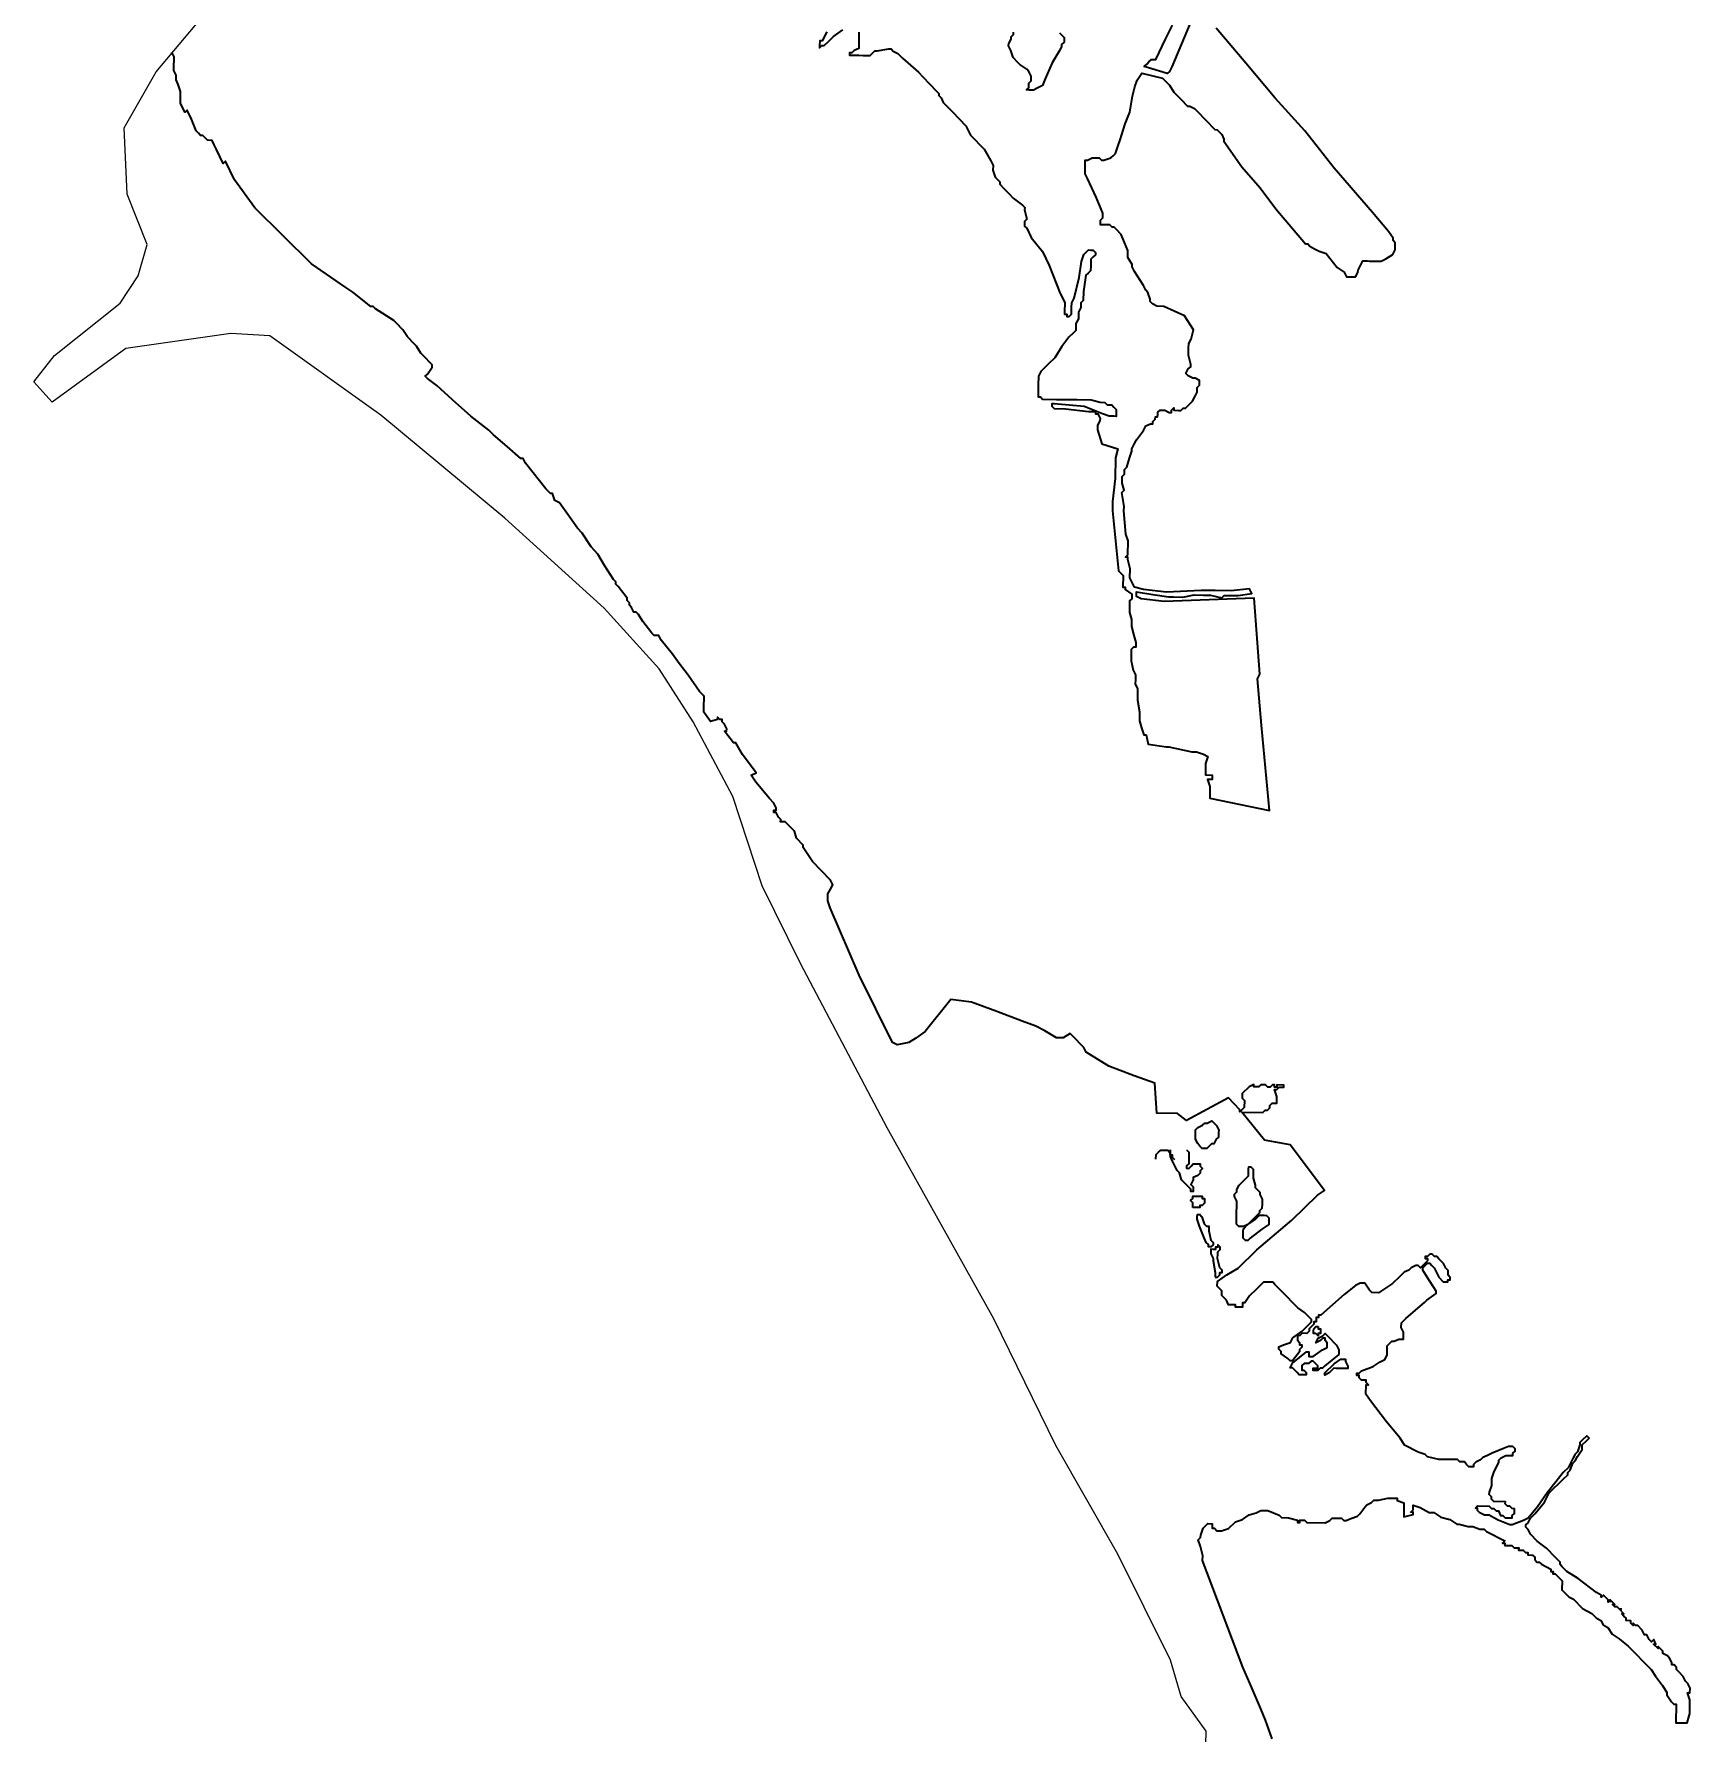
# Model space of a CAD drawing. Header units: metres. Extents: x 268683 to 273863, y 2111090 to 2119954.
# Drawn here: x 268683 to 271544, y 2115083 to 2118019 of the extents above; entities that cross this region are included whole.
import ezdxf

# ---------------------------------------------------------------- set-up
doc = ezdxf.new("R2010")
doc.units = ezdxf.units.M
doc.layers.add('HIGH TIDE LINE', color=7, linetype='Continuous', true_color=0xff00c5)
doc.layers.add('village', color=3, linetype='Continuous')

msp = doc.modelspace()

# ---------------------------------------------------------------- linework, layer by layer
at = {"layer": 'HIGH TIDE LINE', "lineweight": 35}
for points in [[(270053, 2118022.6), (270044.8, 2118006.8), (270040.8, 2118006.8), (270040.7, 2117998.9), (270040.7, 2117994.9), (270044.7, 2117998.8), (270048.7, 2117998.7), (270056.8, 2118006.6), (270064.8, 2118014.4), (270080.9, 2118026.2)], [(270108.7, 2118021.8), (270108.7, 2118017.8), (270108.6, 2118013.8), (270108.5, 2118005.8), (270108.4, 2117997.9), (270108.3, 2117993.9), (270100.3, 2117990), (270096.3, 2117986.1), (270092.3, 2117986.2), (270092.2, 2117982.2), (270096.2, 2117982.1), (270100.2, 2117982.1), (270108.2, 2117981.9), (270116.1, 2117981.8), (270124.1, 2117981.7), (270128.1, 2117981.7), (270132.1, 2117985.6), (270136.1, 2117989.5), (270140.1, 2117989.4), (270160.1, 2117993.1), (270164.1, 2117993.1), (270168, 2117989), (270175.9, 2117984.9), (270179.8, 2117980.9), (270183.7, 2117976.9), (270211.3, 2117952.6), (270219.1, 2117944.5), (270242.6, 2117920.2), (270246.6, 2117916.2), (270246.5, 2117912.2), (270250.4, 2117908.2), (270254.3, 2117900.2), (270270, 2117884), (270293.5, 2117859.8), (270301.3, 2117843.7), (270324.8, 2117819.5), (270336.4, 2117799.4), (270340.3, 2117791.4), (270340.2, 2117783.4), (270344, 2117771.4), (270347.9, 2117767.4), (270351.8, 2117763.3), (270351.8, 2117759.3), (270359.6, 2117751.3), (270367.5, 2117743.2), (270375.3, 2117735.1), (270391.1, 2117722.9), (270395, 2117718.9), (270394.9, 2117714.9), (270398.7, 2117698.9), (270394.6, 2117695), (270394.5, 2117687), (270398.5, 2117683), (270406.2, 2117667), (270425.7, 2117642.8), (270437.3, 2117618.7), (270456.5, 2117570.6), (270464.3, 2117554.6), (270464, 2117538.7), (270464, 2117534.7), (270468, 2117534.6), (270467.9, 2117530.6), (270471.9, 2117530.6), (270475.9, 2117534.5), (270476, 2117538.5), (270476, 2117542.5), (270476.1, 2117546.5), (270476.2, 2117554.4), (270480.3, 2117562.3), (270488.8, 2117598), (270493.2, 2117625.9), (270497.3, 2117637.7), (270501.4, 2117641.7), (270505.4, 2117645.6), (270509.4, 2117645.5), (270513.4, 2117645.5), (270517.3, 2117641.4), (270517.2, 2117637.4), (270513.2, 2117633.5), (270509.2, 2117629.6), (270509.1, 2117625.6), (270509, 2117621.6), (270509, 2117617.7), (270508.9, 2117609.7), (270504.8, 2117605.8), (270500.8, 2117601.8), (270496.4, 2117574), (270496.2, 2117558.1), (270492.1, 2117554.2), (270492, 2117546.2), (270487.9, 2117538.3), (270487.9, 2117534.3), (270487.8, 2117530.4), (270487.7, 2117526.4), (270483.6, 2117518.5), (270483.6, 2117514.5), (270483.5, 2117506.5), (270479.4, 2117502.6), (270471.4, 2117494.7), (270459.2, 2117479), (270446.9, 2117459.3), (270434.8, 2117447.5), (270422.7, 2117435.7), (270418.6, 2117427.8), (270418.6, 2117423.8), (270418.4, 2117415.9), (270418.4, 2117411.9), (270418.3, 2117403.9), (270418.1, 2117396), (270418.1, 2117392), (270422.1, 2117391.9), (270426, 2117387.9), (270449.9, 2117387.5), (270485.7, 2117387), (270509.6, 2117386.7), (270525.5, 2117382.4), (270533.4, 2117382.3), (270537.3, 2117378.3), (270545.3, 2117378.2), (270549.2, 2117374.1), (270553.2, 2117370.1), (270553.1, 2117366.1), (270553, 2117362.1), (270553, 2117358.1), (270549, 2117358.2), (270541, 2117358.3), (270529.2, 2117362.5), (270509.4, 2117370.7), (270497.5, 2117374.9), (270445.8, 2117379.6), (270441.8, 2117379.7), (270441.7, 2117375.7), (270445.7, 2117371.7), (270465.6, 2117371.4), (270505.3, 2117366.8), (270517.3, 2117366.6), (270517.2, 2117362.7), (270521.2, 2117362.6), (270525.1, 2117354.6), (270525, 2117350.6), (270520.9, 2117342.7), (270520.8, 2117334.7), (270528.4, 2117310.7), (270556.1, 2117302.3), (270551.9, 2117286.5), (270551.4, 2117250.6), (270546.8, 2117210.9), (270546.7, 2117198.9), (270546.6, 2117195), (270557, 2117091.3), (270564.9, 2117083.2), (270564.8, 2117079.2), (270564.8, 2117075.2), (270564.7, 2117071.2), (270564.6, 2117063.3), (270568.6, 2117063.2), (270568.5, 2117059.2), (270580.3, 2117051.1), (270580.3, 2117047.1), (270580.2, 2117043.1), (270576.2, 2117039.2), (270575.9, 2117019.3), (270579.7, 2117007.3), (270579.5, 2116995.3), (270583.3, 2116979.4), (270587.1, 2116967.4), (270587, 2116959.4), (270583, 2116959.5), (270578.9, 2116955.5), (270578.8, 2116947.6), (270578.7, 2116935.6), (270582.4, 2116919.6), (270586.3, 2116911.6), (270586.2, 2116907.6), (270586.2, 2116903.6), (270586, 2116895.7), (270589.9, 2116887.7), (270589.7, 2116875.7), (270589.6, 2116867.8), (270593.3, 2116847.8), (270593.1, 2116831.9), (270596.9, 2116819.9), (270600.7, 2116807.9), (270604.7, 2116807.8), (270608.4, 2116791.8), (270640.2, 2116787.4), (270644.2, 2116787.3), (270683.9, 2116778.8), (270691.8, 2116778.6), (270703.7, 2116774.5), (270711.6, 2116770.4), (270707.5, 2116758.5), (270707.2, 2116738.6), (270719.1, 2116738.4), (270719, 2116730.5), (270711, 2116730.6), (270714.9, 2116718.6), (270714.6, 2116698.7), (270817.8, 2116677.2), (270804, 2116824.8), (270797.2, 2116904.5), (270801.3, 2116912.5), (270791.3, 2117044), (270635.9, 2117038.3), (270596.2, 2117042.9), (270588.2, 2117047), (270588.3, 2117051), (270588.4, 2117055), (270616.2, 2117050.6), (270644, 2117046.2), (270651.9, 2117046.1), (270667.9, 2117045.8), (270687.8, 2117049.5), (270703.8, 2117049.3), (270707.7, 2117049.2), (270715.7, 2117049.1), (270735.5, 2117044.8), (270739.6, 2117048.8), (270751.5, 2117048.6), (270763.5, 2117048.4), (270787.4, 2117052), (270783.6, 2117060.1), (270751.6, 2117056.5), (270723.8, 2117057), (270699.9, 2117057.3), (270640.1, 2117054.2), (270600.4, 2117058.8), (270584.5, 2117063), (270580.6, 2117071), (270576.8, 2117079), (270577, 2117094.9), (270573.3, 2117110.9), (270573.3, 2117114.9), (270569.3, 2117115), (270573.4, 2117118.9), (270573.7, 2117142.8), (270569.9, 2117154.8), (270566.5, 2117194.7), (270566.6, 2117202.6), (270563, 2117226.6), (270567, 2117230.5), (270563.2, 2117242.5), (270563.4, 2117254.4), (270567.4, 2117258.4), (270567.5, 2117262.4), (270567.6, 2117266.3), (270571.6, 2117270.3), (270575.8, 2117286.1), (270580, 2117298), (270580, 2117302), (270584.1, 2117309.9), (270588.2, 2117317.8), (270600.4, 2117333.6), (270604.5, 2117341.5), (270612.5, 2117345.3), (270616.5, 2117345.3), (270616.6, 2117349.3), (270620.6, 2117353.2), (270620.7, 2117357.2), (270624.6, 2117357.1), (270624.7, 2117361.1), (270624.8, 2117365.1), (270628.8, 2117369), (270636.8, 2117368.9), (270644.7, 2117364.8), (270648.6, 2117364.7), (270648.7, 2117368.7), (270652.7, 2117372.6), (270652.7, 2117368.6), (270660.6, 2117368.5), (270664.6, 2117368.5), (270668.7, 2117372.4), (270672.6, 2117372.3), (270676.7, 2117376.3), (270680.7, 2117380.2), (270684.8, 2117384.1), (270688.9, 2117392), (270693, 2117399.9), (270693.1, 2117407.9), (270697.1, 2117411.8), (270697.2, 2117415.8), (270697.2, 2117419.8), (270689.3, 2117423.9), (270685.3, 2117423.9), (270677.4, 2117428), (270673.5, 2117432.1), (270677.6, 2117440), (270681.7, 2117443.9), (270681.7, 2117447.9), (270678, 2117463.8), (270678, 2117467.8), (270678.1, 2117471.8), (270678.1, 2117475.8), (270678.3, 2117483.8), (270682.4, 2117491.7), (270686.6, 2117507.5), (270671, 2117531.7), (270635.4, 2117548.1), (270623.5, 2117548.3), (270615.5, 2117552.4), (270611.6, 2117556.4), (270611.7, 2117560.4), (270607.9, 2117572.4), (270604, 2117576.4), (270600.1, 2117584.5), (270584.5, 2117608.6), (270580.6, 2117616.6), (270580.7, 2117620.6), (270572.9, 2117632.7), (270573.1, 2117644.6), (270561.6, 2117672.6), (270553.7, 2117680.7), (270549.8, 2117684.8), (270545.8, 2117684.8), (270541.9, 2117688.9), (270533.9, 2117689), (270526, 2117689.1), (270526.1, 2117697.1), (270530.1, 2117701), (270530.2, 2117705), (270530.2, 2117708.9), (270518.7, 2117737), (270503.2, 2117769.1), (270499.4, 2117777.1), (270499.4, 2117781.1), (270499.5, 2117789), (270499.6, 2117793), (270499.7, 2117801), (270503.7, 2117800.9), (270511.7, 2117804.8), (270515.7, 2117804.7), (270523.7, 2117804.6), (270527.6, 2117800.6), (270531.6, 2117800.5), (270543.9, 2117804.7), (270547.6, 2117808.3), (270551.7, 2117812.2), (270555.8, 2117824.1), (270560, 2117836), (270568.3, 2117863.7), (270576.6, 2117883.5), (270581, 2117911.3), (270585.2, 2117927.2), (270589.3, 2117939.1), (270597.5, 2117950.9), (270633.2, 2117942.4), (270645, 2117930.3), (270652.8, 2117918.2), (270664.5, 2117906.1), (270676.3, 2117894), (270680.3, 2117893.9), (270688.2, 2117889.8), (270692.1, 2117885.8), (270723.5, 2117853.5), (270727.5, 2117853.4), (270731.4, 2117849.4), (270735.3, 2117845.3), (270739.2, 2117837.3), (270739.1, 2117833.3), (270770.3, 2117789.1), (270801.6, 2117752.8), (270829, 2117716.5), (270879.9, 2117656), (270883.9, 2117656), (270887.8, 2117651.9), (270895.7, 2117647.8), (270903.6, 2117643.7), (270915.5, 2117639.6), (270935, 2117615.4), (270946.9, 2117607.3), (270950.7, 2117599.3), (270954.7, 2117599.2), (270962.7, 2117599.1), (270966.6, 2117599), (270970.7, 2117606.9), (270970.8, 2117610.9), (270974.9, 2117618.8), (270979, 2117626.7), (270987, 2117626.6), (270990.9, 2117626.5), (270998.9, 2117626.4), (271002.9, 2117626.4), (271010.8, 2117626.3), (271018.9, 2117630.1), (271030.9, 2117637.9), (271035, 2117645.8), (271035.1, 2117649.8), (271035.2, 2117657.8), (271031.3, 2117661.8), (271031.3, 2117665.8), (271023.5, 2117677.8), (270996.1, 2117710.1), (270929.6, 2117786.7), (270878.7, 2117851.2), (270827.8, 2117907.7), (270776.9, 2117968.2), (270726, 2118028.7)], [(270455.2, 2118020.7), (270459.1, 2118016.6), (270463, 2118012.6), (270462.9, 2118008.6), (270462.9, 2118004.6), (270458.8, 2118000.7), (270458.8, 2117996.7), (270454.7, 2117988.8), (270442.5, 2117969.1), (270430.1, 2117941.4), (270425.9, 2117929.5), (270417.9, 2117925.6), (270409.9, 2117921.8), (270401.9, 2117921.9), (270398, 2117922), (270402, 2117925.9), (270402.1, 2117933.8), (270406.2, 2117937.8), (270406.3, 2117945.7), (270402.4, 2117953.8), (270398.5, 2117957.8), (270386.7, 2117965.9), (270382.7, 2117970), (270374.9, 2117978), (270371.1, 2117990.1), (270367.2, 2117998.1), (270367.3, 2118002.1), (270371.4, 2118010), (270371.4, 2118013.9), (270375.5, 2118017.9), (270375.5, 2118021.8)], [(270682.4, 2118041.3), (270649.4, 2117962.1), (270645.3, 2117954.2), (270641.3, 2117950.3), (270601.6, 2117962.8), (270605.7, 2117966.7), (270609.7, 2117970.6), (270613.8, 2117974.6), (270621.7, 2117974.4), (270638.2, 2118010), (270650.5, 2118033.8)], [(270822.4, 2115073.3), (270810.8, 2115105.3), (270803.1, 2115125.3), (270783.7, 2115169.3), (270772, 2115197.4), (270702.4, 2115381.4), (270702.5, 2115389.4), (270698.7, 2115405.4), (270694.9, 2115417.4), (270698.9, 2115421.3), (270699, 2115425.3), (270703.1, 2115437.2), (270711.1, 2115445.1), (270719.1, 2115445), (270719, 2115437), (270723, 2115437), (270726.9, 2115432.9), (270734.9, 2115432.8), (270746.9, 2115436.7), (270759, 2115448.5), (270771, 2115452.3), (270783, 2115460.2), (270795, 2115464), (270803, 2115467.9), (270814.9, 2115467.8), (270834.8, 2115459.6), (270838.7, 2115455.6), (270850.7, 2115455.4), (270866.5, 2115451.3), (270866.5, 2115447.3), (270870.5, 2115447.2), (270870.5, 2115451.2), (270878.5, 2115451.1), (270882.4, 2115447.1), (270914.3, 2115446.7), (270922.3, 2115450.6), (270926.3, 2115454.6), (270942.3, 2115454.4), (270946.2, 2115450.4), (270950.2, 2115450.3), (270958.2, 2115454.2), (270970.2, 2115458), (270974.2, 2115462), (270982.3, 2115473.8), (270986.3, 2115477.8), (270994.3, 2115481.7), (270998.4, 2115485.6), (271006.3, 2115485.5), (271022.3, 2115489.3), (271038.2, 2115489.1), (271038.2, 2115485.2), (271050.1, 2115481), (271049.8, 2115457.1), (271065.8, 2115460.9), (271065.9, 2115464.9), (271061.9, 2115465), (271065.9, 2115468.9), (271066, 2115476.9), (271077.9, 2115472.8), (271093.7, 2115464.6), (271101.7, 2115464.5), (271113.6, 2115456.4), (271129.4, 2115452.3), (271141.3, 2115444.2), (271145.3, 2115444.1), (271161.2, 2115439.9), (271169.1, 2115439.9), (271181, 2115435.7), (271189, 2115435.6), (271192.9, 2115431.6), (271224.6, 2115415.3), (271220.6, 2115411.4), (271224.6, 2115411.3), (271224.5, 2115407.4), (271236.5, 2115407.2), (271240.4, 2115403.2), (271248.4, 2115403.1), (271248.3, 2115399.1), (271256.3, 2115399), (271260.2, 2115395), (271264.2, 2115395), (271264.2, 2115391), (271272.1, 2115390.9), (271276.1, 2115386.9), (271276, 2115382.9), (271280, 2115378.8), (271284, 2115378.8), (271287.9, 2115374.8), (271303.7, 2115366.6), (271303.7, 2115362.6), (271307.7, 2115362.6), (271307.6, 2115358.6), (271311.6, 2115358.6), (271315.5, 2115354.5), (271319.5, 2115350.5), (271323.4, 2115346.5), (271323.2, 2115330.5), (271327.2, 2115326.5), (271335.1, 2115318.5), (271343, 2115314.4), (271346.9, 2115310.4), (271354.8, 2115302.3), (271358.7, 2115298.3), (271374.6, 2115290.1), (271382.4, 2115282.1), (271390.4, 2115278), (271394.2, 2115270), (271402.2, 2115265.9), (271410, 2115253.9), (271421.9, 2115245.8), (271437.7, 2115233.6), (271449.5, 2115221.5), (271465.2, 2115205.4), (271477, 2115193.3), (271484.9, 2115181.3), (271496.6, 2115165.2), (271504.5, 2115153.2), (271504.4, 2115149.2), (271512.2, 2115137.2), (271516.2, 2115133.1), (271520.2, 2115133.1), (271519.8, 2115101.2), (271539.7, 2115101), (271543.9, 2115116.9), (271544.1, 2115140.8), (271540.3, 2115152.8), (271544.3, 2115152.7), (271544.4, 2115160.7), (271540.5, 2115168.7), (271536.5, 2115172.8), (271532.6, 2115180.8), (271524.8, 2115188.8), (271520.8, 2115192.9), (271520.9, 2115196.8), (271516.9, 2115200.9), (271513, 2115200.9), (271513, 2115204.9), (271509.1, 2115212.9), (271505.2, 2115216.9), (271497.3, 2115221), (271497.3, 2115225), (271489.4, 2115233), (271489.4, 2115229.1), (271481.5, 2115237.1), (271485.5, 2115237.1), (271481.6, 2115245.1), (271477.6, 2115241.1), (271473.6, 2115245.2), (271469.7, 2115253.2), (271465.8, 2115253.2), (271461.9, 2115261.2), (271454, 2115269.3), (271450, 2115269.3), (271446.1, 2115273.4), (271446, 2115269.4), (271442.1, 2115273.4), (271442.1, 2115277.4), (271434.2, 2115277.5), (271434.2, 2115281.5), (271430.3, 2115285.5), (271426.3, 2115289.5), (271430.3, 2115289.5), (271422.4, 2115297.5), (271418.5, 2115301.6), (271414.5, 2115301.6), (271410.6, 2115305.6), (271414.6, 2115305.6), (271406.7, 2115313.7), (271402.7, 2115309.7), (271402.7, 2115313.7), (271394.8, 2115321.8), (271390.8, 2115317.8), (271390.9, 2115321.8), (271382.9, 2115325.9), (271351.3, 2115350.1), (271331.6, 2115362.3), (271323.7, 2115370.4), (271319.8, 2115374.4), (271319.8, 2115378.4), (271311.9, 2115386.4), (271296.2, 2115402.6), (271280.4, 2115414.7), (271268.6, 2115426.8), (271264.7, 2115434.8), (271260.7, 2115438.8), (271260.8, 2115442.8), (271264.8, 2115446.7), (271268.9, 2115454.7), (271276.9, 2115462.5), (271293.1, 2115482.3), (271301.2, 2115498.1), (271325.4, 2115521.7), (271333.5, 2115529.6), (271333.5, 2115533.6), (271337.5, 2115537.5), (271341.7, 2115549.4), (271345.7, 2115553.4), (271349.8, 2115561.3), (271357.9, 2115573.2), (271357.9, 2115581.1), (271366, 2115589), (271370, 2115592.9), (271366.1, 2115597), (271358, 2115589.1), (271354, 2115585.2), (271354, 2115581.2), (271349.8, 2115569.3), (271345.8, 2115565.3), (271341.7, 2115557.4), (271333.6, 2115541.6), (271325.5, 2115533.7), (271313.4, 2115517.9), (271297.3, 2115498.2), (271281.1, 2115474.4), (271264.9, 2115454.7), (271256.9, 2115450.8), (271236.9, 2115443.1), (271232.9, 2115443.1), (271213.1, 2115451.3), (271205.2, 2115455.4), (271197.2, 2115459.5), (271189.3, 2115459.5), (271181.4, 2115463.6), (271177.4, 2115467.6), (271177.5, 2115471.6), (271173.5, 2115471.7), (271177.5, 2115475.6), (271197.4, 2115475.4), (271201.4, 2115471.4), (271205.3, 2115471.3), (271209.3, 2115467.3), (271213.3, 2115467.2), (271217.2, 2115459.2), (271221.1, 2115459.2), (271225.1, 2115455.2), (271237, 2115455), (271237.1, 2115459), (271241.1, 2115462.9), (271241.2, 2115470.9), (271237.2, 2115471), (271233.3, 2115475), (271229.3, 2115475), (271225.3, 2115479.1), (271225.4, 2115483), (271205.5, 2115483.3), (271201.5, 2115487.3), (271201.6, 2115491.3), (271197.6, 2115495.3), (271197.7, 2115499.3), (271201.8, 2115511.2), (271201.9, 2115523.1), (271206.1, 2115535), (271214.2, 2115550.9), (271214.3, 2115554.9), (271218.3, 2115558.8), (271226.3, 2115562.7), (271238.2, 2115562.6), (271238.3, 2115566.6), (271242.3, 2115570.5), (271242.4, 2115574.5), (271238.4, 2115578.5), (271230.5, 2115578.6), (271222.4, 2115574.7), (271202.4, 2115567), (271194.4, 2115563.1), (271186.4, 2115559.2), (271182.4, 2115555.2), (271174.4, 2115551.3), (271170.4, 2115547.4), (271170.3, 2115543.4), (271162.3, 2115543.5), (271158.4, 2115547.5), (271154.5, 2115551.6), (271146.5, 2115551.7), (271142.6, 2115555.7), (271110.7, 2115556), (271090.8, 2115560.3), (271086.9, 2115564.3), (271075, 2115568.4), (271051.2, 2115580.6), (271043.4, 2115592.7), (271019.8, 2115620.8), (270992.4, 2115657), (270984.5, 2115669), (270984.7, 2115685), (270988.7, 2115684.9), (270984.8, 2115688.9), (270984.8, 2115692.9), (270976.8, 2115693), (270972.9, 2115697), (270972.9, 2115701), (270969, 2115701.1), (270969, 2115705.1), (270973, 2115705), (270977, 2115709), (270997, 2115716.7), (271009.1, 2115724.5), (271017.1, 2115728.4), (271021.1, 2115736.3), (271021.3, 2115752.3), (271025.3, 2115756.2), (271029.4, 2115760.1), (271033.4, 2115760.1), (271041.4, 2115764), (271049.3, 2115763.9), (271049.5, 2115775.9), (271045.6, 2115783.9), (271045.7, 2115791.8), (271053.7, 2115799.7), (271057.8, 2115803.6), (271085.9, 2115827.2), (271089.9, 2115831.2), (271106, 2115842.9), (271106, 2115846.9), (271090.4, 2115871), (271082.6, 2115883), (271082.6, 2115887), (271090.7, 2115894.9), (271094.6, 2115894.9), (271098.6, 2115890.8), (271102.5, 2115886.8), (271110.3, 2115870.8), (271118.2, 2115862.7), (271126.1, 2115862.6), (271126.2, 2115866.6), (271130.2, 2115866.6), (271130.2, 2115870.6), (271126.3, 2115874.6), (271126.4, 2115882.5), (271122.4, 2115886.6), (271118.5, 2115894.6), (271110.7, 2115902.6), (271106.7, 2115906.7), (271102.7, 2115906.7), (271098.8, 2115910.7), (271094.8, 2115910.8), (271090.8, 2115906.9), (271086.8, 2115906.9), (271086.8, 2115902.9), (271090.7, 2115902.9), (271090.7, 2115898.9), (271078.6, 2115887.1), (271074.7, 2115891.1), (271070.7, 2115891.1), (271062.7, 2115887.3), (271058.7, 2115883.3), (271050.6, 2115879.4), (271042.6, 2115871.5), (271030.5, 2115859.7), (271018.5, 2115851.9), (271006.4, 2115844.1), (270994.5, 2115844.2), (270990.5, 2115848.2), (270982.7, 2115860.3), (270974.7, 2115860.4), (270966.7, 2115856.5), (270946.6, 2115840.8), (270906.4, 2115805.4), (270902.4, 2115805.4), (270902.4, 2115801.4), (270898.4, 2115801.5), (270898.3, 2115793.5), (270894.3, 2115793.6), (270894.3, 2115789.6), (270890.3, 2115785.6), (270886.2, 2115781.7), (270886.2, 2115777.7), (270882.2, 2115773.8), (270874.2, 2115773.9), (270870.2, 2115769.9), (270866.2, 2115770), (270866.1, 2115762), (270870, 2115758), (270870, 2115754), (270874, 2115753.9), (270873.9, 2115750), (270869.9, 2115746), (270869.8, 2115742), (270857.7, 2115726.2), (270853.7, 2115726.3), (270849.8, 2115730.3), (270837.9, 2115738.4), (270838, 2115742.4), (270834, 2115746.4), (270834.1, 2115750.4), (270842.1, 2115754.3), (270854.1, 2115758.2), (270858.2, 2115766.1), (270874.2, 2115777.8), (270890.3, 2115793.6), (270890.4, 2115797.6), (270886.5, 2115801.6), (270878.6, 2115809.7), (270866.7, 2115817.8), (270862.8, 2115821.8), (270843.1, 2115841.9), (270831.3, 2115854), (270827.3, 2115858.1), (270823.4, 2115862.1), (270807.5, 2115862.3), (270803.4, 2115858.3), (270795.4, 2115850.4), (270783.3, 2115838.6), (270775.2, 2115826.8), (270771.2, 2115826.8), (270771.1, 2115818.9), (270759.2, 2115819), (270759.2, 2115823), (270747.3, 2115823.1), (270743.4, 2115831.1), (270735.5, 2115839.2), (270735.6, 2115847.1), (270727.7, 2115855.2), (270727.8, 2115863.2), (270743.9, 2115874.9), (270763.9, 2115886.7), (270796.2, 2115918.2), (270856.5, 2115969.3), (270900.8, 2116012.6), (270912.8, 2116020.4), (270853.8, 2116099.5), (270809.5, 2116107.9), (270770.3, 2116156.2), (270806.2, 2116155.7), (270810.2, 2116159.6), (270814.2, 2116159.6), (270818.2, 2116163.5), (270818.3, 2116167.5), (270822.3, 2116171.4), (270830.3, 2116171.3), (270830.5, 2116183.2), (270826.7, 2116195.2), (270830.6, 2116195.2), (270834.7, 2116199.1), (270842.6, 2116199), (270842.7, 2116202.9), (270830.8, 2116203.1), (270830.7, 2116199.1), (270826.7, 2116199.2), (270826.8, 2116203.2), (270822.8, 2116203.2), (270818.8, 2116199.3), (270814.8, 2116199.4), (270810.9, 2116203.4), (270802.9, 2116203.5), (270798.8, 2116199.6), (270790.9, 2116199.7), (270790.9, 2116203.7), (270782.9, 2116199.8), (270770.8, 2116188.1), (270770.7, 2116180.1), (270774.6, 2116176.1), (270774.4, 2116164.1), (270766.4, 2116156.3), (270766.4, 2116160.3), (270746.8, 2116180.5), (270674.6, 2116141.7), (270658.8, 2116153.9), (270623, 2116154.4), (270619.8, 2116206.2), (270584.1, 2116218.7), (270540.5, 2116235.2), (270501.1, 2116259.7), (270497.2, 2116267.7), (270493.3, 2116271.8), (270481.5, 2116283.9), (270473.7, 2116292), (270461.6, 2116284.2), (270449.7, 2116284.4), (270429.9, 2116296.6), (270414.1, 2116304.8), (270390.4, 2116313.1), (270346.8, 2116329.7), (270303.2, 2116346.2), (270267.5, 2116350.7), (270222.9, 2116295.6), (270206.8, 2116283.9), (270194.7, 2116276.1), (270174.7, 2116272.5), (270166.8, 2116276.5), (270108.8, 2116392.9), (270058.8, 2116509.1), (270054.9, 2116521.1), (270055.1, 2116533.1), (270059.2, 2116541), (270063.3, 2116548.9), (270059.4, 2116556.9), (270028.1, 2116589.2), (270012.5, 2116613.3), (270012.5, 2116617.3), (270000.8, 2116629.4), (269997, 2116641.4), (269993.1, 2116645.5), (269989.1, 2116649.5), (269985.2, 2116653.6), (269981.3, 2116657.6), (269977.3, 2116657.7), (269973.3, 2116657.7), (269973.4, 2116661.7), (269969.5, 2116665.7), (269965.6, 2116673.8), (269961.6, 2116673.8), (269961.7, 2116677.8), (269965.6, 2116677.7), (269965.7, 2116681.7), (269961.8, 2116689.8), (269954, 2116697.8), (269930.5, 2116726.1), (269922.7, 2116738.1), (269930.8, 2116742), (269907.3, 2116774.2), (269895.7, 2116794.3), (269891.7, 2116794.3), (269876.1, 2116814.5), (269880, 2116814.4), (269880.1, 2116818.4), (269876.2, 2116826.4), (269872.3, 2116830.5), (269872.4, 2116834.4), (269868.4, 2116834.5), (269864.5, 2116838.5), (269864.4, 2116834.5), (269852.4, 2116830.7), (269840.7, 2116846.8), (269840.8, 2116850.8), (269840.8, 2116854.8), (269840.9, 2116858.8), (269840.9, 2116862.8), (269841, 2116866.8), (269841, 2116870.7), (269841.1, 2116874.7), (269833.3, 2116882.8), (269813.8, 2116911), (269798.1, 2116931.1), (269786.4, 2116947.2), (269766.9, 2116971.4), (269763, 2116979.4), (269759, 2116979.5), (269755, 2116979.5), (269751.1, 2116983.6), (269735.5, 2117003.7), (269727.7, 2117015.8), (269723.8, 2117019.8), (269719.8, 2117019.9), (269715.9, 2117027.9), (269712, 2117031.9), (269712.1, 2117035.9), (269708.1, 2117039.9), (269708.2, 2117043.9), (269692.6, 2117064.1), (269688.6, 2117068.1), (269688.7, 2117072.1), (269684.8, 2117076.1), (269669.2, 2117100.3), (269657.5, 2117120.3), (269645.8, 2117132.5), (269630.2, 2117156.6), (269622.4, 2117164.7), (269602.9, 2117192.8), (269591.1, 2117208.9), (269583.2, 2117213), (269579.4, 2117225), (269575.5, 2117225.1), (269567.6, 2117233.2), (269532.4, 2117277.5), (269528.6, 2117285.5), (269524.6, 2117285.6), (269501, 2117305.8), (269477.4, 2117326.1), (269473.5, 2117330.1), (269469.5, 2117334.2), (269438, 2117358.5), (269406.6, 2117386.9), (269379.1, 2117411.2), (269363.3, 2117423.3), (269359.4, 2117427.4), (269363.4, 2117431.3), (269371.6, 2117443.1), (269371.6, 2117447.1), (269356, 2117463.3), (269352, 2117467.3), (269344.2, 2117479.4), (269340.3, 2117483.4), (269328.5, 2117495.5), (269320.8, 2117507.6), (269309, 2117519.7), (269305.1, 2117523.7), (269273.5, 2117544.1), (269269.6, 2117548.2), (269265.6, 2117548.2), (269234.1, 2117572.6), (269222.3, 2117580.7), (269163.1, 2117621.4), (269065, 2117718.4), (269029.9, 2117766.7), (269014.4, 2117798.8), (269010.4, 2117794.9), (268998.8, 2117819), (268994.9, 2117827), (268991.1, 2117835), (268983.1, 2117835.1), (268975.3, 2117843.2), (268971.3, 2117843.2), (268967.4, 2117847.3), (268963.4, 2117851.3), (268955.8, 2117871.4), (268948, 2117887.4), (268944, 2117883.5), (268936.3, 2117899.5), (268936.6, 2117919.4), (268932.7, 2117931.4), (268928.9, 2117939.5), (268929, 2117947.4), (268925.1, 2117955.4), (268925.2, 2117959.4), (268925.2, 2117963.4), (268925.3, 2117967.4), (268925.4, 2117971.4), (268925.4, 2117975.3), (268925.5, 2117979.3), (268921.6, 2117987.3)], [(270621.8, 2116074.8), (270621.9, 2116082.7), (270626, 2116086.6), (270630, 2116090.6), (270642, 2116090.4), (270645.9, 2116086.3), (270645.8, 2116082.4), (270649.8, 2116082.3), (270649.7, 2116078.3), (270653.7, 2116074.3)], [(270674.6, 2116090.8), (270678.6, 2116086.8), (270678.4, 2116066.9), (270674.3, 2116063), (270674.3, 2116059), (270678.3, 2116058.9), (270682.3, 2116062.9), (270686.3, 2116066.8), (270698.3, 2116066.7), (270698.2, 2116062.7), (270702.2, 2116058.7), (270698.1, 2116054.7), (270698.1, 2116050.7), (270694.1, 2116046.8), (270686, 2116042.9), (270686, 2116038.9), (270681.9, 2116031), (270685.9, 2116027), (270685.8, 2116019), (270681.8, 2116019.1), (270681.8, 2116023), (270677.9, 2116027.1), (270666.1, 2116039.2), (270662.2, 2116051.1), (270658.3, 2116055.2), (270650.5, 2116071.2), (270646.6, 2116079.2), (270646.8, 2116091.2)]]:
    msp.add_lwpolyline(points, dxfattribs=at)
for points in [[(270690.3, 2116125.5), (270694.3, 2116129.4), (270702.3, 2116133.3), (270706.4, 2116137.2), (270710.3, 2116137.2), (270718.4, 2116141), (270722.3, 2116137), (270726.2, 2116133), (270730.1, 2116124.9), (270730, 2116121), (270729.9, 2116113), (270725.9, 2116109.1), (270721.8, 2116101.2), (270717.8, 2116101.2), (270713.7, 2116097.3), (270709.7, 2116093.4), (270705.7, 2116093.4), (270701.7, 2116093.5), (270697.8, 2116097.5), (270693.9, 2116101.6), (270690, 2116109.6), (270690.1, 2116113.6), (270690.1, 2116117.6)], [(270780.7, 2115962.2), (270772.7, 2115958.3), (270768.7, 2115958.3), (270764.7, 2115958.4), (270760.8, 2115962.4), (270760.9, 2115966.4), (270760.9, 2115970.4), (270761, 2115982.3), (270761.2, 2115994.3), (270761.3, 2116002.2), (270757.4, 2116010.2), (270757.4, 2116014.2), (270761.4, 2116018.2), (270761.5, 2116022.1), (270765.6, 2116030.1), (270769.6, 2116034), (270773.6, 2116037.9), (270777.6, 2116041.9), (270781.7, 2116045.8), (270781.8, 2116053.8), (270781.8, 2116057.8), (270781.9, 2116061.7), (270785.8, 2116061.7), (270789.8, 2116057.7), (270789.6, 2116041.7), (270793.4, 2116029.7), (270793.4, 2116025.8), (270797.3, 2116021.7), (270801.3, 2116017.7), (270801.2, 2116013.7), (270805.1, 2116005.7), (270805, 2115997.7), (270804.9, 2115989.8), (270800.9, 2115985.8), (270800.9, 2115981.9), (270792.8, 2115974)], [(270685.5, 2115991.1), (270685.5, 2115995.1), (270685.5, 2115999.1), (270681.6, 2116003.1), (270685.6, 2116007.1), (270685.7, 2116011), (270689.7, 2116011), (270697.6, 2116010.9), (270701.6, 2116010.9), (270701.6, 2116006.9), (270705.6, 2116006.8), (270705.5, 2116002.9), (270705.5, 2115998.9), (270701.4, 2115994.9), (270697.5, 2115995), (270697.4, 2115991), (270693.4, 2115991), (270689.4, 2115991.1)], [(270693.2, 2115975.1), (270693.3, 2115979.1), (270697.3, 2115979), (270701.2, 2115975), (270705.1, 2115963), (270709, 2115959), (270713, 2115958.9), (270712.9, 2115955), (270712.9, 2115951), (270716.7, 2115935), (270720.6, 2115931), (270720.6, 2115927), (270716.6, 2115923.1), (270712.6, 2115923.1), (270712.6, 2115927.1), (270708.7, 2115931.1), (270704.8, 2115939.1), (270697, 2115959.1), (270693.2, 2115971.1)], [(270772.7, 2115954.3), (270776.7, 2115958.2), (270780.7, 2115962.2), (270792.8, 2115970), (270800.8, 2115977.9), (270804.8, 2115977.8), (270808.8, 2115977.8), (270812.8, 2115977.7), (270816.7, 2115973.7), (270816.7, 2115969.7), (270816.6, 2115965.7), (270816.6, 2115961.8), (270804.5, 2115953.9), (270784.4, 2115938.2), (270780.4, 2115934.3), (270776.4, 2115934.3), (270772.5, 2115938.4), (270772.5, 2115942.3), (270772.6, 2115946.3), (270772.6, 2115950.3)], [(270723.9, 2115871.2), (270727.9, 2115871.1), (270731.9, 2115875.1), (270732, 2115879.1), (270736, 2115879), (270736, 2115883), (270732.1, 2115887), (270728.3, 2115903), (270728.4, 2115911), (270728.4, 2115914.9), (270732.4, 2115918.9), (270732.5, 2115922.9), (270728.5, 2115926.9), (270728.5, 2115922.9), (270724.5, 2115923), (270724.5, 2115919), (270720.5, 2115919), (270716.5, 2115919.1), (270716.5, 2115915.1), (270716.4, 2115911.1), (270720.3, 2115903.1), (270720.3, 2115899.1), (270724, 2115879.1)], [(270937.5, 2115737.3), (270913.4, 2115717.6), (270909.4, 2115713.7), (270905.4, 2115713.7), (270901.3, 2115709.8), (270897.4, 2115709.9), (270893.4, 2115709.9), (270893.4, 2115713.9), (270897.4, 2115713.8), (270901.4, 2115713.8), (270901.4, 2115717.8), (270893.6, 2115725.8), (270889.6, 2115725.9), (270885.5, 2115721.9), (270881.6, 2115722), (270877.6, 2115722), (270873.6, 2115718.1), (270873.5, 2115714.1), (270873.5, 2115710.1), (270877.4, 2115710.1), (270881.4, 2115706.1), (270881.3, 2115702.1), (270877.4, 2115702.1), (270873.4, 2115702.2), (270869.4, 2115702.2), (270865.5, 2115706.2), (270861.5, 2115710.3), (270857.6, 2115714.3), (270853.6, 2115714.3), (270857.7, 2115722.3), (270881.8, 2115741.9), (270885.8, 2115741.9), (270885.7, 2115737.9), (270885.7, 2115733.9), (270889.7, 2115733.8), (270893.6, 2115733.8), (270909.7, 2115745.6), (270917.7, 2115749.5), (270917.8, 2115753.4), (270917.8, 2115757.4), (270913.9, 2115761.5), (270913.9, 2115765.4), (270909.9, 2115765.5), (270905.9, 2115761.5), (270897.9, 2115757.7), (270902, 2115765.6), (270910, 2115769.5), (270914, 2115773.4), (270918, 2115769.4), (270933.7, 2115753.3), (270937.6, 2115745.3), (270937.5, 2115741.3)], [(270902.2, 2115785.5), (270902.2, 2115781.5), (270906.1, 2115781.5), (270906.1, 2115777.5), (270906, 2115773.5), (270902.1, 2115773.5), (270902, 2115769.6), (270898.1, 2115773.6), (270894.1, 2115773.6), (270894.1, 2115777.6), (270894.2, 2115781.6), (270898.2, 2115785.5)], [(270945.4, 2115729.2), (270949.4, 2115729.2), (270949.3, 2115725.2), (270953.2, 2115717.2), (270953.2, 2115713.2), (270949.2, 2115713.3), (270945.2, 2115713.3), (270941.2, 2115713.3), (270937.2, 2115713.4), (270933.2, 2115713.4), (270929.3, 2115713.5), (270925.2, 2115709.5), (270921.2, 2115705.6), (270913.2, 2115701.7), (270913.2, 2115705.7), (270929.4, 2115721.4), (270941.4, 2115729.3)], [(271406.6, 2115309.7), (271406.7, 2115313.7)], [(271426.4, 2115297.5), (271422.4, 2115297.5)]]:
    msp.add_lwpolyline(points, close=True, dxfattribs=at)
at = {"layer": 'village', "color": 90}
msp.add_lwpolyline([(270706.7, 2115019.3), (270708.5, 2115086.6), (270665.4, 2115146.7), (270647, 2115209.4), (270555.8, 2115392.5), (270449, 2115580), (270341.9, 2115798.8), (270157.6, 2116129.2), (270007.4, 2116412.8), (269941.3, 2116546.8), (269890.8, 2116701.1), (269822.5, 2116830.6), (269763.5, 2116922.1), (269668.5, 2117026.7), (269496.9, 2117182.3), (269282.5, 2117360), (269090.8, 2117497.5), (269023.5, 2117501.4), (268842.2, 2117475.3), (268715.1, 2117382.4), (268683.4, 2117418), (268718.9, 2117463.1), (268832.5, 2117553.7), (268863.6, 2117601), (268878.8, 2117655), (268844.5, 2117742.2), (268839.1, 2117856.4), (268894.4, 2117953.3), (269023.2, 2118106.8)], dxfattribs=at)

doc.saveas('drawing.dxf')
